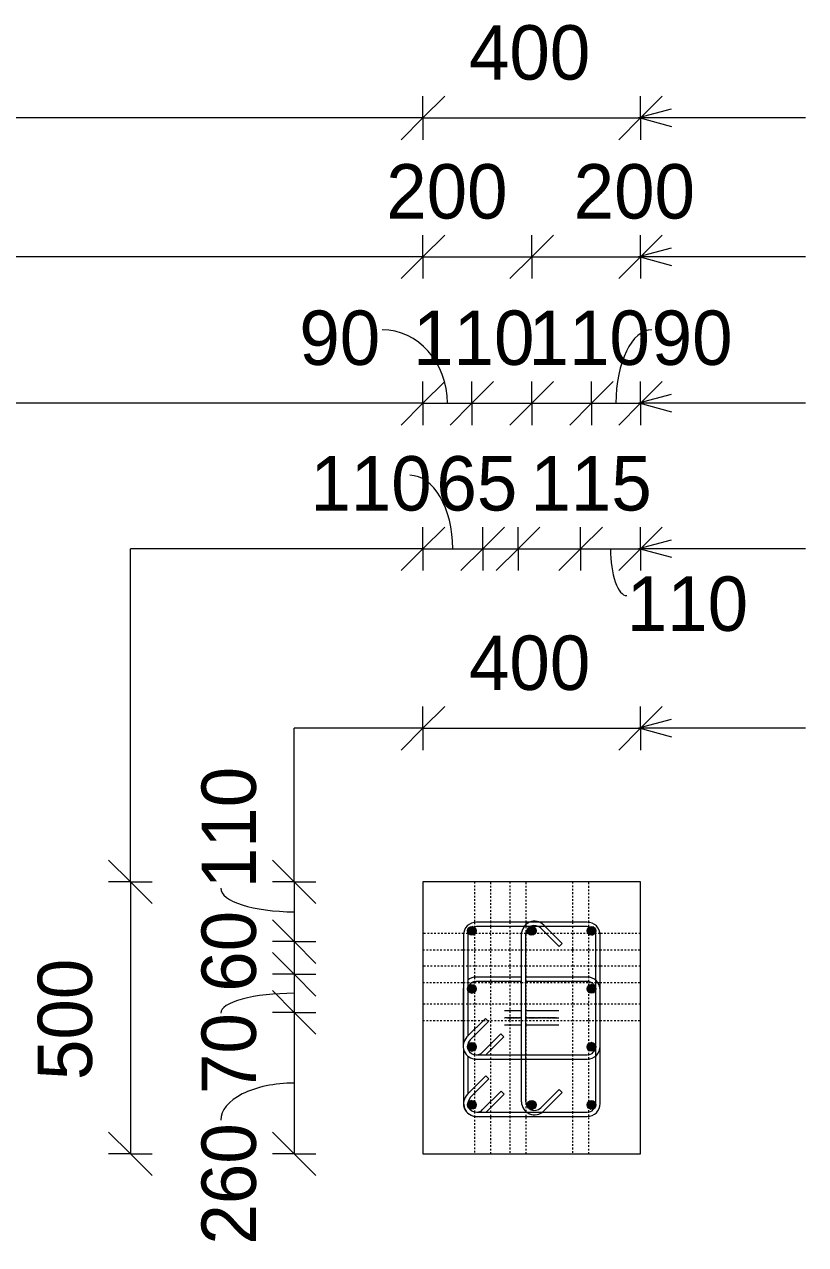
# Model space of a CAD drawing. Header units: millimetres. Extents: x -5792 to 12184, y -1888 to 8188.
# Drawn here: x 8596 to 10033, y 5944 to 8188 of the extents above; entities that cross this region are included whole.
import ezdxf

# ---------------------------------------------------------------- set-up
doc = ezdxf.new("R2010")
doc.units = ezdxf.units.MM
doc.linetypes.add('Dash', pattern=[6.36, 3.18, -3.18])
for name, color, linetype, lineweight in [('A-ANNO-DIMS', 211, 'Continuous', 9), ('A-ANNO-DIMS-40', 211, 'Continuous', 9), ('A-DETL-THIN', 151, 'Continuous', 18), ('A-GENM', 13, 'Continuous', 18), ('G-ANNO-TEXT', 231, 'Continuous', 9), ('S-COLS', 52, 'Continuous', 18), ('S-COLS-HDLN', 52, 'Dash', 18), ('S-RBAR', 171, 'Continuous', 18)]:
    doc.layers.add(name, color=color, linetype=linetype, lineweight=lineweight)
doc.styles.add('Nirmala UI Semilight', font='NirmalaS.ttf', dxfattribs={"height": 100})
doc.dimstyles.new('Arrow_Filled_-_2_5_NI_UI', dxfattribs={"dimscale": 304.8, "dimtxt": 104.736395, "dimasz": 0.262467, "dimexe": 0.131234, "dimexo": 0.0625, "dimgap": 0.131234, "dimtad": 1, "dimdec": 0, "dimzin": 0, "dimdsep": 46, "dimtxsty": 'Nirmala UI Semilight', "dimblk1": 'OBLIQUE', "dimblk2": 'OBLIQUE', "dimsah": 1, "dimcen": 0.09, "dimazin": 0, "dimtfac": 1, "dimtdec": 4, "dimtix": 1, "dimtmove": 0, "dimatfit": 3, "dimfxl": 0.131234, "dimfxlon": 1, "dimtvp": 1, "dimtolj": 1, "dimtzin": 0, "dimarcsym": 2})
doc.dimstyles.new('Arrow_Filled_-_2_5_NI_UI_1', dxfattribs={"dimscale": 304.8, "dimtxt": 104.736395, "dimasz": 0.262467, "dimexe": 0.131234, "dimexo": 0.0625, "dimgap": 0.131234, "dimtad": 1, "dimdec": 0, "dimzin": 0, "dimdsep": 46, "dimtxsty": 'Nirmala UI Semilight', "dimblk1": 'OBLIQUE', "dimblk2": 'OBLIQUE', "dimsah": 1, "dimcen": 0.09, "dimazin": 0, "dimtfac": 1, "dimtdec": 4, "dimtix": 1, "dimtmove": 2, "dimatfit": 3, "dimfxl": 0.131234, "dimfxlon": 1, "dimtvp": 1, "dimtolj": 1, "dimtzin": 0, "dimarcsym": 2})
doc.dimstyles.new('Arrow_Filled_-_2_5_NI_UI_2', dxfattribs={"dimscale": 304.8, "dimtxt": 104.736395, "dimasz": 0.262467, "dimexe": 0.131234, "dimexo": 0.0625, "dimgap": 0.131234, "dimtad": 1, "dimdec": 0, "dimzin": 0, "dimdsep": 46, "dimtxsty": 'Nirmala UI Semilight', "dimblk1": 'OBLIQUE', "dimblk2": 'OBLIQUE', "dimsah": 1, "dimcen": 0.09, "dimazin": 0, "dimtfac": 1, "dimtdec": 4, "dimtix": 1, "dimtmove": 1, "dimatfit": 3, "dimfxl": 0.131234, "dimfxlon": 1, "dimtvp": 1, "dimtolj": 1, "dimtzin": 0, "dimarcsym": 2})

# ---------------------------------------------------------------- blocks, each defined once
blk = doc.blocks.new('12_7Ø_ Lifting Insert_COLUMN - 12_9Ø Lifting insert-1653057-Elevation Top1')
at = {"layer": 'A-GENM'}
for p, q in [((-3164.4, 6361.3), (-3164.5, 6361.3)), ((-3164.2, 6361.3), (-3164.3, 6361.3)), ((-3163.9, 6361.3), (-3164.1, 6361.3)), ((-3162.3, 6361.3), (-3162.6, 6361.3)), ((-3161.7, 6361.3), (-3162, 6361.3)), ((-3161, 6361.3), (-3161.4, 6361.3)), ((-3160.2, 6361.3), (-3160.6, 6361.3)), ((-3159.3, 6361.3), (-3159.8, 6361.3)), ((-3158.4, 6361.3), (-3158.9, 6361.3)), ((-3155.9, 6361.3), (-3156.3, 6361.3)), ((-3154.7, 6361.3), (-3155.2, 6361.3)), ((-3153.5, 6361.3), (-3154, 6361.3)), ((-3152.2, 6361.3), (-3152.8, 6361.3)), ((-3150.9, 6361.3), (-3151.4, 6361.3)), ((-3149.4, 6361.3), (-3150.1, 6361.3)), ((-3148, 6361.3), (-3148.6, 6361.3)), ((-3146.5, 6361.3), (-3147.1, 6361.3)), ((-3144.9, 6361.3), (-3145.6, 6361.3)), ((-3143.3, 6361.3), (-3144, 6361.3)), ((-3141.6, 6361.3), (-3142.4, 6361.3)), ((-3139.9, 6361.3), (-3140.7, 6361.3)), ((-3138.2, 6361.3), (-3138.9, 6361.3)), ((-3136.4, 6361.3), (-3137.2, 6361.3)), ((-3134.6, 6361.3), (-3135.4, 6361.3)), ((-3125.1, 6361.3), (-3125.3, 6361.3)), ((-3123.1, 6361.3), (-3124, 6361.3)), ((-3121.1, 6361.3), (-3122, 6361.3)), ((-3108, 6361.3), (-3109.1, 6361.3)), ((-3106.1, 6361.3), (-3107.1, 6361.3)), ((-3104.1, 6361.3), (-3105.1, 6361.3)), ((-3102.2, 6361.3), (-3103.2, 6361.3)), ((-3100.2, 6361.3), (-3101.2, 6361.3)), ((-3098.3, 6361.3), (-3099.3, 6361.3)), ((-3096.5, 6361.3), (-3097.4, 6361.3)), ((-3094.6, 6361.3), (-3095.5, 6361.3)), ((-3092.8, 6361.3), (-3093.7, 6361.3)), ((-3091, 6361.3), (-3091.9, 6361.3)), ((-3089.3, 6361.3), (-3090.1, 6361.3)), ((-3087.6, 6361.3), (-3088.4, 6361.3)), ((-3085.9, 6361.3), (-3086.7, 6361.3)), ((-3084.3, 6361.3), (-3085.1, 6361.3)), ((-3082.7, 6361.3), (-3083.5, 6361.3)), ((-3081.2, 6361.3), (-3082, 6361.3)), ((-3079.7, 6361.3), (-3080.5, 6361.3)), ((-3078.3, 6361.3), (-3079, 6361.3)), ((-3077, 6361.3), (-3077.7, 6361.3)), ((-3075.7, 6361.3), (-3076.3, 6361.3)), ((-3074.5, 6361.3), (-3075.1, 6361.3)), ((-3073.3, 6361.3), (-3073.9, 6361.3)), ((-3072.2, 6361.3), (-3072.7, 6361.3)), ((-3069.8, 6361.3), (-3070.2, 6361.3)), ((-3069, 6361.3), (-3069.3, 6361.3)), ((-3068.2, 6361.3), (-3068.5, 6361.3)), ((-3067.5, 6361.3), (-3067.8, 6361.3)), ((-3066.8, 6361.3), (-3067.1, 6361.3)), ((-3066.3, 6361.3), (-3066.5, 6361.3)), ((-3065.2, 6361.3), (-3065.4, 6361.3)), ((-3064.9, 6361.3), (-3065.1, 6361.3)), ((-3064.7, 6361.3), (-3064.8, 6361.3))]:
    blk.add_line(p, q, dxfattribs=at)
at = {"layer": 'A-GENM', "flags": 128}
for points in [[(-3164.6, 6348.6), (-3164.5, 6348.6), (-3164.4, 6348.6), (-3164.2, 6348.6), (-3163.9, 6348.6), (-3163.6, 6348.6), (-3163.1, 6348.6), (-3162.6, 6348.6), (-3162, 6348.6), (-3161.4, 6348.6), (-3160.6, 6348.6), (-3159.8, 6348.6), (-3158.9, 6348.6), (-3158, 6348.6), (-3156.9, 6348.6), (-3155.8, 6348.6), (-3154.7, 6348.6), (-3153.4, 6348.6), (-3152.2, 6348.6), (-3150.8, 6348.6), (-3149.4, 6348.6), (-3147.9, 6348.6), (-3146.4, 6348.6), (-3144.9, 6348.6), (-3143.2, 6348.6), (-3141.6, 6348.6), (-3139.9, 6348.6), (-3138.1, 6348.6), (-3136.4, 6348.6), (-3134.5, 6348.6), (-3133.3, 6348.6)], [(-3162.9, 6361.3), (-3163.3, 6361.3), (-3163.7, 6361.3)], [(-3157, 6361.3), (-3157.4, 6361.3), (-3157.9, 6361.3)], [(-3125, 6348.6), (-3123.1, 6348.6), (-3121.1, 6348.6), (-3119.1, 6348.6), (-3117.1, 6348.6), (-3115.1, 6348.6), (-3113.1, 6348.6), (-3111.1, 6348.6), (-3109.1, 6348.6), (-3107.1, 6348.6), (-3105.2, 6348.6), (-3103.2, 6348.6), (-3101.3, 6348.6), (-3099.4, 6348.6), (-3097.5, 6348.6), (-3095.6, 6348.6), (-3093.8, 6348.6), (-3092, 6348.6), (-3090.2, 6348.6), (-3088.5, 6348.6), (-3086.8, 6348.6), (-3085.1, 6348.6), (-3083.6, 6348.6), (-3082, 6348.6), (-3080.5, 6348.6), (-3079.1, 6348.6), (-3077.7, 6348.6), (-3076.4, 6348.6), (-3075.1, 6348.6), (-3073.9, 6348.6), (-3072.8, 6348.6), (-3071.7, 6348.6), (-3070.7, 6348.6), (-3069.8, 6348.6), (-3068.9, 6348.6), (-3068.2, 6348.6), (-3067.5, 6348.6), (-3066.8, 6348.6), (-3066.3, 6348.6), (-3065.8, 6348.6), (-3065.4, 6348.6), (-3065.1, 6348.6), (-3064.8, 6348.6), (-3064.7, 6348.6), (-3064.6, 6348.6), (-3064.6, 6348.6)], [(-3110, 6361.3), (-3112, 6361.3), (-3114, 6361.3), (-3116, 6361.3), (-3118, 6361.3), (-3120, 6361.3)], [(-3070.8, 6361.3), (-3071.2, 6361.3), (-3071.7, 6361.3)], [(-3064.6, 6361.3), (-3064.6, 6361.3), (-3064.7, 6361.3)]]:
    blk.add_lwpolyline(points, dxfattribs=at)
blk = doc.blocks.new('12_7Ø_ Lifting Insert_COLUMN - 12_9Ø Lifting insert-1653171-Elevation Top1')
at = {"layer": 'A-GENM'}
for p, q in [((-3164.4, 6361.3), (-3164.3, 6361.3)), ((-3164.2, 6361.3), (-3164.1, 6361.3)), ((-3163.9, 6361.3), (-3163.8, 6361.3)), ((-3162.9, 6361.3), (-3162.6, 6361.3)), ((-3162.3, 6361.3), (-3162, 6361.3)), ((-3161.7, 6361.3), (-3161.4, 6361.3)), ((-3161, 6361.3), (-3160.6, 6361.3)), ((-3160.2, 6361.3), (-3159.8, 6361.3)), ((-3159.3, 6361.3), (-3158.9, 6361.3)), ((-3156.9, 6361.3), (-3156.4, 6361.3)), ((-3155.8, 6361.3), (-3155.3, 6361.3)), ((-3154.7, 6361.3), (-3154.1, 6361.3)), ((-3153.4, 6361.3), (-3152.8, 6361.3)), ((-3152.2, 6361.3), (-3151.5, 6361.3)), ((-3150.8, 6361.3), (-3150.1, 6361.3)), ((-3149.4, 6361.3), (-3148.7, 6361.3)), ((-3147.9, 6361.3), (-3147.2, 6361.3)), ((-3146.4, 6361.3), (-3145.6, 6361.3)), ((-3144.9, 6361.3), (-3144, 6361.3)), ((-3143.2, 6361.3), (-3142.4, 6361.3)), ((-3141.6, 6361.3), (-3140.7, 6361.3)), ((-3139.9, 6361.3), (-3139, 6361.3)), ((-3138.1, 6361.3), (-3137.2, 6361.3)), ((-3136.4, 6361.3), (-3135.4, 6361.3)), ((-3134.5, 6361.3), (-3133.3, 6361.3)), ((-3125, 6361.3), (-3124, 6361.3)), ((-3123.1, 6361.3), (-3122.1, 6361.3)), ((-3121.1, 6361.3), (-3120.1, 6361.3)), ((-3108, 6361.3), (-3107.1, 6361.3)), ((-3106, 6361.3), (-3105.2, 6361.3)), ((-3104.1, 6361.3), (-3103.2, 6361.3)), ((-3102.1, 6361.3), (-3101.3, 6361.3)), ((-3100.2, 6361.3), (-3099.4, 6361.3)), ((-3098.3, 6361.3), (-3097.5, 6361.3)), ((-3096.4, 6361.3), (-3095.6, 6361.3)), ((-3094.6, 6361.3), (-3093.8, 6361.3)), ((-3092.7, 6361.3), (-3092, 6361.3)), ((-3091, 6361.3), (-3090.2, 6361.3)), ((-3089.2, 6361.3), (-3088.5, 6361.3)), ((-3087.5, 6361.3), (-3086.8, 6361.3)), ((-3085.8, 6361.3), (-3085.1, 6361.3)), ((-3084.2, 6361.3), (-3083.6, 6361.3)), ((-3082.7, 6361.3), (-3082, 6361.3)), ((-3081.2, 6361.3), (-3080.5, 6361.3)), ((-3079.7, 6361.3), (-3079.1, 6361.3)), ((-3078.3, 6361.3), (-3077.7, 6361.3)), ((-3076.9, 6361.3), (-3076.4, 6361.3)), ((-3075.6, 6361.3), (-3075.1, 6361.3)), ((-3074.4, 6361.3), (-3073.9, 6361.3)), ((-3073.3, 6361.3), (-3072.8, 6361.3)), ((-3070.7, 6361.3), (-3070.3, 6361.3)), ((-3069.8, 6361.3), (-3069.4, 6361.3)), ((-3068.9, 6361.3), (-3068.5, 6361.3)), ((-3068.2, 6361.3), (-3067.8, 6361.3)), ((-3067.5, 6361.3), (-3067.1, 6361.3)), ((-3066.8, 6361.3), (-3066.5, 6361.3)), ((-3065.2, 6361.3), (-3065.1, 6361.3)), ((-3064.9, 6361.3), (-3064.8, 6361.3)), ((-3064.7, 6361.3), (-3064.7, 6361.3))]:
    blk.add_line(p, q, dxfattribs=at)
at = {"layer": 'A-GENM', "flags": 128}
for points in [[(-3133.5, 6374), (-3135.4, 6374), (-3137.2, 6374), (-3138.9, 6374), (-3140.7, 6374), (-3142.4, 6374), (-3144, 6374), (-3145.6, 6374), (-3147.1, 6374), (-3148.6, 6374), (-3150.1, 6374), (-3151.4, 6374), (-3152.8, 6374), (-3154, 6374), (-3155.2, 6374), (-3156.3, 6374), (-3157.4, 6374), (-3158.4, 6374), (-3159.3, 6374), (-3160.2, 6374), (-3161, 6374), (-3161.7, 6374), (-3162.3, 6374), (-3162.9, 6374), (-3163.3, 6374), (-3163.7, 6374), (-3164.1, 6374), (-3164.3, 6374), (-3164.5, 6374), (-3164.6, 6374), (-3164.6, 6374)], [(-3064.6, 6374), (-3064.6, 6374), (-3064.7, 6374), (-3064.9, 6374), (-3065.2, 6374), (-3065.6, 6374), (-3066, 6374), (-3066.5, 6374), (-3067.1, 6374), (-3067.8, 6374), (-3068.5, 6374), (-3069.3, 6374), (-3070.2, 6374), (-3071.2, 6374), (-3072.2, 6374), (-3073.3, 6374), (-3074.5, 6374), (-3075.7, 6374), (-3077, 6374), (-3078.3, 6374), (-3079.7, 6374), (-3081.2, 6374), (-3082.7, 6374), (-3084.3, 6374), (-3085.9, 6374), (-3087.6, 6374), (-3089.3, 6374), (-3091, 6374), (-3092.8, 6374), (-3094.6, 6374), (-3096.5, 6374), (-3098.3, 6374), (-3100.2, 6374), (-3102.2, 6374), (-3104.1, 6374), (-3106.1, 6374), (-3108, 6374), (-3110, 6374), (-3112, 6374), (-3114, 6374), (-3116, 6374), (-3118, 6374), (-3120, 6374), (-3122, 6374), (-3124, 6374), (-3125.3, 6374)], [(-3164.6, 6361.3), (-3164.5, 6361.3), (-3164.5, 6361.3)], [(-3158.4, 6361.3), (-3158, 6361.3), (-3157.5, 6361.3)], [(-3119.1, 6361.3), (-3117.1, 6361.3), (-3115.1, 6361.3), (-3113.1, 6361.3), (-3111.1, 6361.3), (-3109.1, 6361.3)], [(-3072.2, 6361.3), (-3071.7, 6361.3), (-3071.2, 6361.3)], [(-3066.3, 6361.3), (-3065.8, 6361.3), (-3065.4, 6361.3)]]:
    blk.add_lwpolyline(points, dxfattribs=at)
blk = doc.blocks.new('DIMBLOCK96-Elevation Top1')
at = {"layer": 'A-ANNO-DIMS-40'}
for p, q in [((9329, 8015.7), (9369, 8055.7)), ((9329, 8015.7), (9329, 8055.7)), ((9729, 8015.7), (9769, 8055.7)), ((9729, 8015.7), (9729, 8055.7)), ((9329, 8015.7), (9289, 7975.7)), ((9329, 8015.7), (9729, 8015.7)), ((9329, 8015.7), (9329, 7975.7)), ((9729, 8015.7), (9689, 7975.7)), ((9729, 8015.7), (9729, 7975.7))]:
    blk.add_line(p, q, dxfattribs=at)
at = {"layer": 'A-ANNO-DIMS-40', "color": 0, "insert": (9413.7, 8186.1), "char_height": 100, "width": 276.504, "attachment_point": 1, "line_spacing_factor": 1.142579, "style": 'Nirmala UI Semilight'}
blk.add_mtext('400', dxfattribs=at)
blk = doc.blocks.new('_Oblique')
at = {"color": 0, "linetype": 'ByBlock', "lineweight": -2}
blk.add_line((-0.5, -0.5), (0.5, 0.5), dxfattribs=at)
blk = doc.blocks.new('DIMBLOCK97-Elevation Top1')
at = {"layer": 'A-ANNO-DIMS-40'}
for p, q in [((9329, 7760.2), (9369, 7800.2)), ((9329, 7760.2), (9329, 7800.2)), ((9529, 7760.2), (9569, 7800.2)), ((9529, 7760.2), (9529, 7800.2)), ((9329, 7760.2), (9289, 7720.2)), ((9329, 7760.2), (9529, 7760.2)), ((9329, 7760.2), (9329, 7720.2)), ((9529, 7760.2), (9489, 7720.2)), ((9529, 7760.2), (9529, 7720.2))]:
    blk.add_line(p, q, dxfattribs=at)
at = {"layer": 'A-ANNO-DIMS-40', "color": 0, "insert": (9261.5, 7930.7), "char_height": 100, "width": 274.219, "attachment_point": 1, "line_spacing_factor": 1.142579, "style": 'Nirmala UI Semilight'}
blk.add_mtext('200', dxfattribs=at)
blk = doc.blocks.new('DIMBLOCK98-Elevation Top1')
at = {"layer": 'A-ANNO-DIMS-40'}
for p, q in [((9529, 7760.2), (9569, 7800.2)), ((9529, 7760.2), (9529, 7800.2)), ((9729, 7760.2), (9769, 7800.2)), ((9729, 7760.2), (9729, 7800.2)), ((9529, 7760.2), (9489, 7720.2)), ((9529, 7760.2), (9729, 7760.2)), ((9529, 7760.2), (9529, 7720.2)), ((9729, 7760.2), (9689, 7720.2)), ((9729, 7760.2), (9729, 7720.2))]:
    blk.add_line(p, q, dxfattribs=at)
at = {"layer": 'A-ANNO-DIMS-40', "color": 0, "insert": (9606.2, 7930.7), "char_height": 100, "width": 274.219, "attachment_point": 1, "line_spacing_factor": 1.142579, "style": 'Nirmala UI Semilight'}
blk.add_mtext('200', dxfattribs=at)
blk = doc.blocks.new('DIMBLOCK99-Elevation Top1')
at = {"layer": 'A-ANNO-DIMS-40'}
for p, q in [((9329, 7491.1), (9369, 7531.1)), ((9329, 7491.1), (9329, 7531.1)), ((9419, 7491.1), (9459, 7531.1)), ((9419, 7491.1), (9419, 7531.1)), ((9329, 7491.1), (9289, 7451.1)), ((9329, 7491.1), (9419, 7491.1)), ((9329, 7491.1), (9329, 7451.1)), ((9419, 7491.1), (9379, 7451.1)), ((9419, 7491.1), (9419, 7451.1))]:
    blk.add_line(p, q, dxfattribs=at)
blk.add_ellipse((9254.1, 7491.1), major_axis=(0, 135.2), ratio=0.886722, start_param=4.712389, end_param=6.283185, dxfattribs=at)
at = {"layer": 'A-ANNO-DIMS-40', "color": 0, "insert": (9101.7, 7661.6), "char_height": 100, "width": 182.813, "attachment_point": 1, "line_spacing_factor": 1.142579, "style": 'Nirmala UI Semilight'}
blk.add_mtext('90', dxfattribs=at)
blk = doc.blocks.new('DIMBLOCK100-Elevation Top1')
at = {"layer": 'A-ANNO-DIMS-40'}
for p, q in [((9419, 7491.1), (9459, 7531.1)), ((9419, 7491.1), (9419, 7531.1)), ((9529, 7491.1), (9569, 7531.1)), ((9529, 7491.1), (9529, 7531.1)), ((9419, 7491.1), (9379, 7451.1)), ((9419, 7491.1), (9529, 7491.1)), ((9419, 7491.1), (9419, 7451.1)), ((9529, 7491.1), (9489, 7451.1)), ((9529, 7491.1), (9529, 7451.1))]:
    blk.add_line(p, q, dxfattribs=at)
at = {"layer": 'A-ANNO-DIMS-40', "color": 0, "insert": (9311, 7661.6), "char_height": 100, "width": 219.375, "attachment_point": 1, "line_spacing_factor": 1.142579, "style": 'Nirmala UI Semilight'}
blk.add_mtext('110', dxfattribs=at)
blk = doc.blocks.new('DIMBLOCK101-Elevation Top1')
at = {"layer": 'A-ANNO-DIMS-40'}
for p, q in [((9529, 7491.1), (9569, 7531.1)), ((9529, 7491.1), (9529, 7531.1)), ((9639, 7491.1), (9679, 7531.1)), ((9639, 7491.1), (9639, 7531.1)), ((9529, 7491.1), (9489, 7451.1)), ((9529, 7491.1), (9639, 7491.1)), ((9529, 7491.1), (9529, 7451.1)), ((9639, 7491.1), (9599, 7451.1)), ((9639, 7491.1), (9639, 7451.1))]:
    blk.add_line(p, q, dxfattribs=at)
at = {"layer": 'A-ANNO-DIMS-40', "color": 0, "insert": (9523.2, 7661.6), "char_height": 100, "width": 219.375, "attachment_point": 1, "line_spacing_factor": 1.142579, "style": 'Nirmala UI Semilight'}
blk.add_mtext('110', dxfattribs=at)
blk = doc.blocks.new('DIMBLOCK102-Elevation Top1')
at = {"layer": 'A-ANNO-DIMS-40'}
for p, q in [((9639, 7491.1), (9679, 7531.1)), ((9639, 7491.1), (9639, 7531.1)), ((9729, 7491.1), (9769, 7531.1)), ((9729, 7491.1), (9729, 7531.1)), ((9639, 7491.1), (9599, 7451.1)), ((9639, 7491.1), (9729, 7491.1)), ((9639, 7491.1), (9639, 7451.1)), ((9729, 7491.1), (9689, 7451.1)), ((9729, 7491.1), (9729, 7451.1))]:
    blk.add_line(p, q, dxfattribs=at)
blk.add_ellipse((9749.7, 7491.1), major_axis=(0, 135.2), ratio=0.486328, start_param=0, end_param=1.570796, dxfattribs=at)
at = {"layer": 'A-ANNO-DIMS-40', "color": 0, "insert": (9749.7, 7661.6), "char_height": 100, "width": 182.813, "attachment_point": 1, "line_spacing_factor": 1.142579, "style": 'Nirmala UI Semilight'}
blk.add_mtext('90', dxfattribs=at)
blk = doc.blocks.new('DIMBLOCK108-Elevation Top1')
at = {"layer": 'A-ANNO-DIMS-40'}
for p, q in [((9329, 7223.5), (9369, 7263.5)), ((9329, 7223.5), (9329, 7263.5)), ((9439, 7223.5), (9479, 7263.5)), ((9439, 7223.5), (9439, 7263.5)), ((9329, 7223.5), (9289, 7183.5)), ((9329, 7223.5), (9439, 7223.5)), ((9329, 7223.5), (9329, 7183.5)), ((9439, 7223.5), (9399, 7183.5)), ((9439, 7223.5), (9439, 7183.5))]:
    blk.add_line(p, q, dxfattribs=at)
blk.add_ellipse((9304.8, 7223.5), major_axis=(0, 135.2), ratio=0.585777, start_param=4.712389, end_param=6.283185, dxfattribs=at)
at = {"layer": 'A-ANNO-DIMS-40', "color": 0, "insert": (9122, 7393.9), "char_height": 100, "width": 219.375, "attachment_point": 1, "line_spacing_factor": 1.142579, "style": 'Nirmala UI Semilight'}
blk.add_mtext('110', dxfattribs=at)
blk = doc.blocks.new('DIMBLOCK109-Elevation Top1')
at = {"layer": 'A-ANNO-DIMS-40'}
for p, q in [((9439, 7223.5), (9479, 7263.5)), ((9439, 7223.5), (9439, 7263.5)), ((9504, 7223.5), (9544, 7263.5)), ((9504, 7223.5), (9504, 7263.5)), ((9439, 7223.5), (9399, 7183.5)), ((9439, 7223.5), (9504, 7223.5)), ((9439, 7223.5), (9439, 7183.5)), ((9504, 7223.5), (9464, 7183.5)), ((9504, 7223.5), (9504, 7183.5))]:
    blk.add_line(p, q, dxfattribs=at)
at = {"layer": 'A-ANNO-DIMS-40', "color": 0, "insert": (9353.8, 7393.9), "char_height": 100, "width": 182.813, "attachment_point": 1, "line_spacing_factor": 1.142579, "style": 'Nirmala UI Semilight'}
blk.add_mtext('65', dxfattribs=at)
blk = doc.blocks.new('DIMBLOCK110-Elevation Top1')
at = {"layer": 'A-ANNO-DIMS-40'}
for p, q in [((9504, 7223.5), (9544, 7263.5)), ((9504, 7223.5), (9504, 7263.5)), ((9619, 7223.5), (9659, 7263.5)), ((9619, 7223.5), (9619, 7263.5)), ((9504, 7223.5), (9464, 7183.5)), ((9504, 7223.5), (9619, 7223.5)), ((9504, 7223.5), (9504, 7183.5)), ((9619, 7223.5), (9579, 7183.5)), ((9619, 7223.5), (9619, 7183.5))]:
    blk.add_line(p, q, dxfattribs=at)
at = {"layer": 'A-ANNO-DIMS-40', "color": 0, "insert": (9526.7, 7393.9), "char_height": 100, "width": 219.375, "attachment_point": 1, "line_spacing_factor": 1.142579, "style": 'Nirmala UI Semilight'}
blk.add_mtext('115', dxfattribs=at)
blk = doc.blocks.new('DIMBLOCK111-Elevation Top1')
at = {"layer": 'A-ANNO-DIMS-40'}
for p, q in [((9619, 7223.5), (9659, 7263.5)), ((9619, 7223.5), (9619, 7263.5)), ((9729, 7223.5), (9769, 7263.5)), ((9729, 7223.5), (9729, 7263.5)), ((9619, 7223.5), (9579, 7183.5)), ((9619, 7223.5), (9729, 7223.5)), ((9619, 7223.5), (9619, 7183.5)), ((9729, 7223.5), (9689, 7183.5)), ((9729, 7223.5), (9729, 7183.5))]:
    blk.add_line(p, q, dxfattribs=at)
blk.add_ellipse((9703.9, 7223.5), major_axis=(0, 86), ratio=0.347996, start_param=1.570796, end_param=3.141593, dxfattribs=at)
at = {"layer": 'A-ANNO-DIMS-40', "color": 0, "insert": (9703.9, 7172.7), "char_height": 100, "width": 219.375, "attachment_point": 1, "line_spacing_factor": 1.142579, "style": 'Nirmala UI Semilight'}
blk.add_mtext('110', dxfattribs=at)
blk = doc.blocks.new('DIMBLOCK112-Elevation Top1')
at = {"layer": 'A-ANNO-DIMS-40'}
for p, q in [((8791, 6611.2), (8751, 6651.2)), ((8791, 6611.2), (8751, 6611.2)), ((8791, 6611.2), (8791, 6111.2)), ((8791, 6611.2), (8831, 6571.2)), ((8791, 6611.2), (8831, 6611.2)), ((8791, 6111.2), (8751, 6151.2)), ((8791, 6111.2), (8751, 6111.2)), ((8791, 6111.2), (8831, 6071.2)), ((8791, 6111.2), (8831, 6111.2))]:
    blk.add_line(p, q, dxfattribs=at)
at = {"layer": 'A-ANNO-DIMS-40', "color": 0, "insert": (8620.5, 6246.9), "char_height": 100, "width": 274.219, "attachment_point": 1, "rotation": 90, "line_spacing_factor": 1.142579, "style": 'Nirmala UI Semilight'}
blk.add_mtext('500', dxfattribs=at)
blk = doc.blocks.new('DIMBLOCK113-Elevation Top1')
at = {"layer": 'A-ANNO-DIMS-40'}
for p, q in [((9329, 6893.6), (9369, 6933.6)), ((9329, 6893.6), (9329, 6933.6)), ((9729, 6893.6), (9769, 6933.6)), ((9729, 6893.6), (9729, 6933.6)), ((9329, 6893.6), (9289, 6853.6)), ((9329, 6893.6), (9729, 6893.6)), ((9329, 6893.6), (9329, 6853.6)), ((9729, 6893.6), (9689, 6853.6)), ((9729, 6893.6), (9729, 6853.6))]:
    blk.add_line(p, q, dxfattribs=at)
at = {"layer": 'A-ANNO-DIMS-40', "color": 0, "insert": (9413.7, 7064.1), "char_height": 100, "width": 276.504, "attachment_point": 1, "line_spacing_factor": 1.142579, "style": 'Nirmala UI Semilight'}
blk.add_mtext('400', dxfattribs=at)
blk = doc.blocks.new('DIMBLOCK114-Elevation Top1')
at = {"layer": 'A-ANNO-DIMS-40'}
for p, q in [((9092.3, 6611.2), (9052.3, 6651.2)), ((9092.3, 6611.2), (9052.3, 6611.2)), ((9092.3, 6611.2), (9092.3, 6501.4)), ((9092.3, 6611.2), (9132.3, 6571.2)), ((9092.3, 6611.2), (9132.3, 6611.2)), ((9092.3, 6501.4), (9052.3, 6541.4)), ((9092.3, 6501.4), (9052.3, 6501.4)), ((9092.3, 6501.4), (9132.3, 6461.4)), ((9092.3, 6501.4), (9132.3, 6501.4))]:
    blk.add_line(p, q, dxfattribs=at)
blk.add_ellipse((9092.3, 6599.6), major_axis=(135.2, 0), ratio=0.320559, start_param=3.141593, end_param=4.712389, dxfattribs=at)
at = {"layer": 'A-ANNO-DIMS-40', "color": 0, "insert": (8921.9, 6599.6), "char_height": 100, "width": 219.375, "attachment_point": 1, "rotation": 90, "line_spacing_factor": 1.142579, "style": 'Nirmala UI Semilight'}
blk.add_mtext('110', dxfattribs=at)
blk = doc.blocks.new('DIMBLOCK115-Elevation Top1')
at = {"layer": 'A-ANNO-DIMS-40'}
for p, q in [((9092.3, 6501.4), (9052.3, 6541.4)), ((9092.3, 6501.4), (9052.3, 6501.4)), ((9092.3, 6501.4), (9092.3, 6441.4)), ((9092.3, 6501.4), (9132.3, 6461.4)), ((9092.3, 6501.4), (9132.3, 6501.4)), ((9092.3, 6441.4), (9052.3, 6481.4)), ((9092.3, 6441.4), (9052.3, 6441.4)), ((9092.3, 6441.4), (9132.3, 6401.4)), ((9092.3, 6441.4), (9132.3, 6441.4))]:
    blk.add_line(p, q, dxfattribs=at)
at = {"layer": 'A-ANNO-DIMS-40', "color": 0, "insert": (8921.9, 6409.2), "char_height": 100, "width": 182.813, "attachment_point": 1, "rotation": 90, "line_spacing_factor": 1.142579, "style": 'Nirmala UI Semilight'}
blk.add_mtext('60', dxfattribs=at)
blk = doc.blocks.new('DIMBLOCK116-Elevation Top1')
at = {"layer": 'A-ANNO-DIMS-40'}
for p, q in [((9092.3, 6441.4), (9052.3, 6481.4)), ((9092.3, 6441.4), (9052.3, 6441.4)), ((9092.3, 6441.4), (9092.3, 6371.4)), ((9092.3, 6441.4), (9132.3, 6401.4)), ((9092.3, 6441.4), (9132.3, 6441.4)), ((9092.3, 6371.4), (9052.3, 6411.4)), ((9092.3, 6371.4), (9052.3, 6371.4)), ((9092.3, 6371.4), (9132.3, 6331.4)), ((9092.3, 6371.4), (9132.3, 6371.4))]:
    blk.add_line(p, q, dxfattribs=at)
blk.add_ellipse((9092.3, 6369.8), major_axis=(135.2, 0), ratio=0.270839, start_param=1.570796, end_param=3.141593, dxfattribs=at)
at = {"layer": 'A-ANNO-DIMS-40', "color": 0, "insert": (8921.9, 6221.2), "char_height": 100, "width": 178.242, "attachment_point": 1, "rotation": 90, "line_spacing_factor": 1.142579, "style": 'Nirmala UI Semilight'}
blk.add_mtext('70', dxfattribs=at)
blk = doc.blocks.new('DIMBLOCK117-Elevation Top1')
at = {"layer": 'A-ANNO-DIMS-40'}
for p, q in [((9092.3, 6371.4), (9052.3, 6411.4)), ((9092.3, 6371.4), (9052.3, 6371.4)), ((9092.3, 6371.4), (9092.3, 6111.2)), ((9092.3, 6371.4), (9132.3, 6331.4)), ((9092.3, 6371.4), (9132.3, 6371.4)), ((9092.3, 6111.2), (9052.3, 6151.2)), ((9092.3, 6111.2), (9052.3, 6111.2)), ((9092.3, 6111.2), (9132.3, 6071.2)), ((9092.3, 6111.2), (9132.3, 6111.2))]:
    blk.add_line(p, q, dxfattribs=at)
blk.add_ellipse((9092.3, 6173), major_axis=(135.2, 0), ratio=0.50546, start_param=1.570796, end_param=3.141593, dxfattribs=at)
at = {"layer": 'A-ANNO-DIMS-40', "color": 0, "insert": (8921.9, 5944.4), "char_height": 100, "width": 274.219, "attachment_point": 1, "rotation": 90, "line_spacing_factor": 1.142579, "style": 'Nirmala UI Semilight'}
blk.add_mtext('260', dxfattribs=at)

msp = doc.modelspace()

# ---------------------------------------------------------------- hatches: boundary and pattern name
at = {"layer": 'S-RBAR'}
h = msp.add_hatch(color=256, dxfattribs=at)
edge = h.paths.add_edge_path()
edge.add_arc((9419, 6521.2), 8, 0, 360)
for points in [[(9422.6, 6514.1), (9426.9, 6522.4), (9420.2, 6529.1), (9411.8, 6524.8), (9413.3, 6515.5)], [(9526.5, 6513.6), (9535.4, 6516.5), (9535.4, 6525.9), (9526.5, 6528.8), (9521, 6521.2), (9521.9, 6519.8)], [(9640.2, 6513.3), (9646.9, 6519.9), (9642.6, 6528.3), (9633.3, 6526.9), (9632, 6517.5)], [(9419, 6406.6), (9426.6, 6412.1), (9423.7, 6421.1), (9414.3, 6421.1), (9411.6, 6411.9)], [(9634.3, 6408.1), (9643.7, 6408.1), (9646.6, 6417.1), (9639, 6422.6), (9631.3, 6417.1), (9633, 6411.9)], [(9419, 6299.8), (9426.6, 6305.3), (9423.7, 6314.3), (9414.3, 6314.3), (9411.3, 6305.3), (9413.2, 6304)], [(9634.3, 6301.3), (9643.7, 6301.3), (9646.6, 6310.3), (9639, 6315.8), (9631.3, 6310.3), (9633.4, 6304)], [(9415.3, 6194.1), (9424.6, 6195.5), (9426.1, 6204.8), (9417.7, 6209.1), (9411.1, 6202.4), (9414.3, 6196.1)], [(9531.4, 6193.6), (9537, 6201.2), (9531.4, 6208.8), (9522.5, 6205.9), (9522.5, 6196.5), (9523.8, 6196.1)], [(9637.7, 6193.3), (9646.1, 6197.6), (9644.6, 6206.9), (9635.3, 6208.3), (9631.1, 6199.9), (9634.9, 6196.1)]]:
    msp.add_hatch(color=256, dxfattribs=at).paths.add_polyline_path(points)
h = msp.add_hatch(color=256, dxfattribs=at)
edge = h.paths.add_edge_path()
edge.add_arc((9529, 6521.2), 8, 0, 360)
h = msp.add_hatch(color=256, dxfattribs=at)
edge = h.paths.add_edge_path()
edge.add_arc((9639, 6521.2), 8, 0, 360)
h = msp.add_hatch(color=256, dxfattribs=at)
edge = h.paths.add_edge_path()
edge.add_arc((9419, 6414.6), 8, 0, 360)
h = msp.add_hatch(color=256, dxfattribs=at)
edge = h.paths.add_edge_path()
edge.add_arc((9639, 6414.6), 8, 0, 360)
h = msp.add_hatch(color=256, dxfattribs=at)
edge = h.paths.add_edge_path()
edge.add_arc((9419, 6307.8), 8, 0, 360)
h = msp.add_hatch(color=256, dxfattribs=at)
edge = h.paths.add_edge_path()
edge.add_arc((9639, 6307.8), 8, 0, 360)
h = msp.add_hatch(color=256, dxfattribs=at)
edge = h.paths.add_edge_path()
edge.add_arc((9419, 6201.2), 8, 0, 360)
h = msp.add_hatch(color=256, dxfattribs=at)
edge = h.paths.add_edge_path()
edge.add_arc((9529, 6201.2), 8, 0, 360)
h = msp.add_hatch(color=256, dxfattribs=at)
edge = h.paths.add_edge_path()
edge.add_arc((9639, 6201.2), 8, 0, 360)

# ---------------------------------------------------------------- linework, layer by layer
at = {"layer": 'A-DETL-THIN'}
for p, q in [((9329, 8015.7), (7778.3, 8015.7)), ((9329, 7760.2), (8098.3, 7760.2)), ((9329, 7491.1), (8375.4, 7491.1)), ((8791, 6611.2), (8791, 7223.5)), ((9329, 7223.5), (8791, 7223.5)), ((9092.3, 6611.2), (9092.3, 6893.6)), ((9329, 6893.6), (9092.3, 6893.6))]:
    msp.add_line(p, q, dxfattribs=at)
at = {"layer": 'G-ANNO-TEXT', "color": 7}
for p, q in [((9726.1, 8016.2), (9786.1, 8032.3)), ((9726.1, 8016.2), (9786.1, 8000.1)), ((9726.1, 8016.2), (10032.7, 8016.2)), ((9726.1, 7760.7), (9786.1, 7776.8)), ((9726.1, 7760.7), (9786.1, 7744.6)), ((9726.1, 7760.7), (10032.7, 7760.7)), ((9726.1, 7491.7), (9786.1, 7507.7)), ((9726.1, 7491.7), (9786.1, 7475.6)), ((9726.1, 7491.7), (10032.7, 7491.7)), ((9726.1, 7224), (9786.1, 7240.1)), ((9726.1, 7224), (9786.1, 7207.9)), ((9726.1, 7224), (10032.7, 7224)), ((9726.1, 6894.2), (9786.1, 6910.3)), ((9726.1, 6894.2), (9786.1, 6878.1)), ((9726.1, 6894.2), (10032.7, 6894.2))]:
    msp.add_line(p, q, dxfattribs=at)
at = {"layer": 'S-COLS'}
for p, q in [((9729, 6611.2), (9329, 6611.2)), ((9329, 6611.2), (9329, 6111.2)), ((9729, 6111.2), (9729, 6611.2)), ((9329, 6111.2), (9729, 6111.2))]:
    msp.add_line(p, q, dxfattribs=at)
at = {"layer": 'S-COLS-HDLN'}
for p, q in [((9424, 6611.2), (9424, 6536.8)), ((9454, 6537.2), (9454, 6611.2)), ((9489, 6611.2), (9489, 6537.2)), ((9519, 6537.2), (9519, 6611.2)), ((9604, 6611.2), (9604, 6537.2)), ((9634, 6536.9), (9634, 6611.2)), ((9424, 6536.7), (9424, 6528.8)), ((9424, 6528.7), (9424, 6435.9)), ((9454, 6529.2), (9454, 6537.1)), ((9454, 6436.3), (9454, 6529.1)), ((9489, 6537.1), (9489, 6529.2)), ((9489, 6529.1), (9489, 6516.4)), ((9519, 6533.2), (9519, 6537.1)), ((9519, 6529.2), (9519, 6533.1)), ((9519, 6519.5), (9519, 6529.1)), ((9604, 6537.1), (9604, 6529.2)), ((9604, 6529.1), (9604, 6436.3)), ((9634, 6528.9), (9634, 6536.8)), ((9634, 6435.9), (9634, 6528.8)), ((9403.9, 6516.4), (9329, 6516.4)), ((9411.9, 6516.4), (9404, 6516.4)), ((9423.9, 6516.4), (9412, 6516.4)), ((9453.9, 6516.4), (9424, 6516.4)), ((9510.4, 6516.4), (9454, 6516.4)), ((9489, 6516.3), (9489, 6486.4)), ((9518.4, 6516.4), (9510.5, 6516.4)), ((9555.3, 6516.4), (9518.5, 6516.4)), ((9519, 6516.4), (9519, 6519.3)), ((9519, 6486.4), (9519, 6516.3)), ((9566.6, 6516.4), (9555.4, 6516.4)), ((9603.9, 6516.4), (9566.7, 6516.4)), ((9633.9, 6516.4), (9604, 6516.4)), ((9646.5, 6516.4), (9634, 6516.4)), ((9654.5, 6516.4), (9646.6, 6516.4)), ((9729, 6516.4), (9654.6, 6516.4)), ((9329, 6486.4), (9403.5, 6486.4)), ((9403.6, 6486.4), (9411.5, 6486.4)), ((9411.6, 6486.4), (9423.9, 6486.4)), ((9424, 6486.4), (9453.9, 6486.4)), ((9454, 6486.4), (9510.2, 6486.4)), ((9489, 6486.3), (9489, 6436.3)), ((9510.3, 6486.4), (9518.2, 6486.4)), ((9518.3, 6486.4), (9603.9, 6486.4)), ((9519, 6436.3), (9519, 6486.3)), ((9604, 6486.4), (9633.9, 6486.4)), ((9634, 6486.4), (9646.9, 6486.4)), ((9647, 6486.4), (9654.9, 6486.4)), ((9655, 6486.4), (9729, 6486.4)), ((9403.5, 6456.4), (9329, 6456.4)), ((9411.5, 6456.4), (9403.6, 6456.4)), ((9423.9, 6456.4), (9411.6, 6456.4)), ((9453.9, 6456.4), (9424, 6456.4)), ((9488.9, 6456.4), (9454, 6456.4)), ((9510.2, 6456.4), (9489, 6456.4)), ((9518.2, 6456.4), (9510.3, 6456.4)), ((9518.9, 6456.4), (9518.3, 6456.4)), ((9603.9, 6456.4), (9519, 6456.4)), ((9633.9, 6456.4), (9604, 6456.4)), ((9646.9, 6456.4), (9634, 6456.4)), ((9654.9, 6456.4), (9647, 6456.4)), ((9729, 6456.4), (9655, 6456.4)), ((9329, 6426.4), (9403.5, 6426.4)), ((9403.6, 6426.4), (9411.5, 6426.4)), ((9411.6, 6426.4), (9419.5, 6426.4)), ((9419.8, 6426.4), (9423.9, 6426.4)), ((9424, 6435.8), (9424, 6427.9)), ((9424, 6427.8), (9424, 6340.3)), ((9424, 6426.4), (9453.9, 6426.4)), ((9454, 6428.3), (9454, 6436.2)), ((9454, 6313.8), (9454, 6428.2)), ((9454, 6426.4), (9488.9, 6426.4)), ((9489, 6436.2), (9489, 6428.3)), ((9489, 6428.2), (9489, 6386.4)), ((9489, 6426.4), (9510.2, 6426.4)), ((9510.3, 6426.4), (9518.2, 6426.4)), ((9518.3, 6426.4), (9518.9, 6426.4)), ((9519, 6428.3), (9519, 6436.2)), ((9519, 6386.4), (9519, 6428.2)), ((9519, 6426.4), (9603.9, 6426.4)), ((9604, 6436.2), (9604, 6428.3)), ((9604, 6428.2), (9604, 6293.4)), ((9604, 6426.4), (9633.9, 6426.4)), ((9634, 6427.9), (9634, 6435.8)), ((9634, 6293.7), (9634, 6427.8)), ((9634, 6426.4), (9638.1, 6426.4)), ((9638.4, 6426.4), (9646.9, 6426.4)), ((9647, 6426.4), (9650, 6426.4)), ((9650.2, 6426.4), (9654.9, 6426.4)), ((9655, 6426.4), (9729, 6426.4)), ((9402.9, 6386.4), (9329, 6386.4)), ((9403.5, 6386.4), (9403, 6386.4)), ((9411.5, 6386.4), (9403.6, 6386.4)), ((9423.9, 6386.4), (9411.6, 6386.4)), ((9453.9, 6386.4), (9424, 6386.4)), ((9510.2, 6386.4), (9454, 6386.4)), ((9489, 6386.3), (9489, 6356.4)), ((9518.2, 6386.4), (9510.3, 6386.4)), ((9603.9, 6386.4), (9518.3, 6386.4)), ((9519, 6374), (9519, 6386.3)), ((9519, 6361.3), (9519, 6373.9)), ((9633.9, 6386.4), (9604, 6386.4)), ((9646.9, 6386.4), (9634, 6386.4)), ((9654.9, 6386.4), (9647, 6386.4)), ((9729, 6386.4), (9655, 6386.4)), ((9329, 6356.4), (9402.9, 6356.4)), ((9403, 6356.4), (9403.5, 6356.4)), ((9403.6, 6356.4), (9411.5, 6356.4)), ((9411.6, 6356.4), (9423.9, 6356.4)), ((9424, 6356.4), (9440, 6356.4)), ((9440.2, 6356.4), (9447.7, 6356.4)), ((9447.8, 6356.4), (9453.9, 6356.4)), ((9454, 6356.4), (9510.2, 6356.4)), ((9489, 6356.3), (9489, 6293.4)), ((9510.3, 6356.4), (9518.2, 6356.4)), ((9518.3, 6356.4), (9603.9, 6356.4)), ((9519, 6356.4), (9519, 6361.2)), ((9519, 6348.6), (9519, 6356.3)), ((9519, 6293.4), (9519, 6348.5)), ((9604, 6356.4), (9633.9, 6356.4)), ((9634, 6356.4), (9646.9, 6356.4)), ((9647, 6356.4), (9654.9, 6356.4)), ((9655, 6356.4), (9729, 6356.4)), ((9424, 6340.2), (9424, 6329)), ((9424, 6328.9), (9424, 6293.7)), ((9454, 6302.5), (9454, 6313.6)), ((9424, 6293.6), (9424, 6285.7)), ((9424, 6285.6), (9424, 6234.1)), ((9454, 6293.4), (9454, 6302.3)), ((9454, 6285.4), (9454, 6293.3)), ((9454, 6207.9), (9454, 6285.3)), ((9489, 6293.3), (9489, 6285.4)), ((9489, 6285.3), (9489, 6188)), ((9519, 6285.4), (9519, 6293.3)), ((9519, 6202.6), (9519, 6285.3)), ((9604, 6293.3), (9604, 6285.4)), ((9604, 6285.3), (9604, 6188)), ((9634, 6285.7), (9634, 6293.6)), ((9634, 6188.4), (9634, 6285.6)), ((9424, 6233.9), (9424, 6222.7)), ((9424, 6222.6), (9424, 6188.5)), ((9454, 6196.6), (9454, 6207.7)), ((9454, 6188), (9454, 6196.4)), ((9519, 6188.9), (9519, 6202.4)), ((9424, 6188.4), (9424, 6180.5)), ((9424, 6180.4), (9424, 6111.2)), ((9454, 6180), (9454, 6187.9)), ((9454, 6111.2), (9454, 6179.9)), ((9489, 6187.9), (9489, 6180)), ((9489, 6179.9), (9489, 6111.2)), ((9519, 6188), (9519, 6188.7)), ((9519, 6180), (9519, 6187.9)), ((9519, 6111.2), (9519, 6179.9)), ((9604, 6187.9), (9604, 6180)), ((9604, 6179.9), (9604, 6111.2)), ((9634, 6180.4), (9634, 6188.3)), ((9634, 6111.2), (9634, 6180.3))]:
    msp.add_line(p, q, dxfattribs=at)
at = {"layer": 'S-RBAR'}
for p, q in [((9420.2, 6529.1), (9411.8, 6524.8)), ((9426.9, 6522.4), (9420.2, 6529.1)), ((9631, 6537.2), (9427.5, 6537.2)), ((9631, 6529.2), (9427.5, 6529.2)), ((9526.5, 6528.8), (9521, 6521.2)), ((9535.4, 6525.9), (9526.5, 6528.8)), ((9551.2, 6531.8), (9585.2, 6497.9)), ((9642.6, 6528.3), (9633.3, 6526.9)), ((9646.9, 6519.9), (9642.6, 6528.3)), ((9403.5, 6513.2), (9403.5, 6313.5)), ((9411.5, 6513.2), (9411.5, 6327.8)), ((9411.8, 6524.8), (9413.3, 6515.5)), ((9413.3, 6515.5), (9422.6, 6514.1)), ((9422.6, 6514.1), (9426.9, 6522.4)), ((9510.3, 6207), (9510.3, 6514.9)), ((9518.3, 6207), (9518.3, 6514.9)), ((9521, 6521.2), (9521.9, 6519.8)), ((9521.9, 6519.8), (9526.5, 6513.6)), ((9526.5, 6513.6), (9535.4, 6516.5)), ((9535.4, 6516.5), (9535.4, 6525.9)), ((9545.6, 6526.2), (9579.5, 6492.2)), ((9633.3, 6526.9), (9632, 6517.5)), ((9632, 6517.5), (9640.2, 6513.3)), ((9640.2, 6513.3), (9646.9, 6519.9)), ((9647, 6203.9), (9647, 6513.2)), ((9655, 6203.9), (9655, 6513.2)), ((9579.5, 6492.2), (9585.2, 6497.9)), ((9414.3, 6421.1), (9411.6, 6411.9)), ((9423.7, 6421.1), (9414.3, 6421.1)), ((9426.6, 6412.1), (9423.7, 6421.1)), ((9510.3, 6436.3), (9427, 6436.3)), ((9510.3, 6428.3), (9427, 6428.3)), ((9631, 6436.3), (9518.3, 6436.3)), ((9631, 6428.3), (9518.3, 6428.3)), ((9639, 6422.6), (9631.3, 6417.1)), ((9631.3, 6417.1), (9633, 6411.9)), ((9646.6, 6417.1), (9639, 6422.6)), ((9643.7, 6408.1), (9646.6, 6417.1)), ((9403, 6412.3), (9403, 6309.7)), ((9411.6, 6411.9), (9419, 6406.6)), ((9419, 6406.6), (9426.6, 6412.1)), ((9633, 6411.9), (9634.3, 6408.1)), ((9634.3, 6408.1), (9643.7, 6408.1)), ((9647, 6309.3), (9647, 6412.3)), ((9655, 6309.3), (9655, 6412.3)), ((9443.9, 6360.2), (9410, 6326.3)), ((9449.6, 6354.6), (9415.6, 6320.6)), ((9443.9, 6360.2), (9449.6, 6354.6)), ((9438.3, 6298), (9472.2, 6331.9)), ((9444.9, 6293.3), (9477.9, 6326.3)), ((9477.9, 6326.3), (9472.2, 6331.9)), ((9403.5, 6304.7), (9403.5, 6203.9)), ((9414.3, 6314.3), (9411.3, 6305.3)), ((9411.3, 6305.3), (9413.2, 6304)), ((9411.5, 6313.1), (9411.5, 6305.5)), ((9413.2, 6304), (9419, 6299.8)), ((9423.7, 6314.3), (9414.3, 6314.3)), ((9419, 6299.8), (9426.6, 6305.3)), ((9426.6, 6305.3), (9423.7, 6314.3)), ((9639, 6315.8), (9631.3, 6310.3)), ((9631.3, 6310.3), (9633.4, 6304)), ((9633.4, 6304), (9634.3, 6301.3)), ((9646.6, 6310.3), (9639, 6315.8)), ((9643.7, 6301.3), (9646.6, 6310.3)), ((9411.5, 6291.1), (9411.5, 6221.6)), ((9427, 6293.3), (9631, 6293.3)), ((9427, 6285.3), (9631, 6285.3)), ((9634.3, 6301.3), (9643.7, 6301.3)), ((9444.9, 6254.9), (9410.9, 6220.9)), ((9450.5, 6249.2), (9416.6, 6215.3)), ((9444.9, 6254.9), (9450.5, 6249.2)), ((9438.8, 6192.6), (9472.8, 6226.6)), ((9445.5, 6188), (9478.4, 6220.9)), ((9478.4, 6220.9), (9472.8, 6226.6)), ((9579.5, 6229.7), (9545.6, 6195.7)), ((9585.2, 6224), (9551.2, 6190.1)), ((9579.5, 6229.7), (9585.2, 6224)), ((9417.7, 6209.1), (9411.1, 6202.4)), ((9411.1, 6202.4), (9414.3, 6196.1)), ((9414.3, 6196.1), (9415.3, 6194.1)), ((9415.3, 6194.1), (9424.6, 6195.5)), ((9426.1, 6204.8), (9417.7, 6209.1)), ((9424.6, 6195.5), (9426.1, 6204.8)), ((9531.4, 6208.8), (9522.5, 6205.9)), ((9522.5, 6205.9), (9522.5, 6196.5)), ((9522.5, 6196.5), (9523.8, 6196.1)), ((9523.8, 6196.1), (9531.4, 6193.6)), ((9537, 6201.2), (9531.4, 6208.8)), ((9531.4, 6193.6), (9537, 6201.2)), ((9635.3, 6208.3), (9631.1, 6199.9)), ((9631.1, 6199.9), (9634.9, 6196.1)), ((9634.9, 6196.1), (9637.7, 6193.3)), ((9644.6, 6206.9), (9635.3, 6208.3)), ((9637.7, 6193.3), (9646.1, 6197.6)), ((9646.1, 6197.6), (9644.6, 6206.9)), ((9427.9, 6187.9), (9631, 6187.9)), ((9427.9, 6179.9), (9631, 6179.9))]:
    msp.add_line(p, q, dxfattribs=at)
for centre in [(9419, 6521.2), (9529, 6521.2), (9639, 6521.2), (9419, 6414.6), (9639, 6414.6), (9419, 6307.8), (9639, 6307.8), (9419, 6201.2), (9529, 6201.2), (9639, 6201.2)]:
    msp.add_circle(centre, 8, dxfattribs=at)
for centre, radius, start, end in [((9427.5, 6513.2), 24, 90, 180), ((9427.5, 6513.2), 16, 90, 180), ((9534.3, 6514.9), 24, 45, 180), ((9534.3, 6514.9), 16, 45, 180), ((9631, 6513.2), 24, 0, 90), ((9631, 6513.2), 16, 0, 90), ((9427, 6412.3), 24, 170.8037, 180), ((9427, 6412.3), 24, 90, 130.4084), ((9427, 6412.3), 16, 90, 164.4804), ((9631, 6412.3), 24, 0, 90), ((9631, 6412.3), 16, 0, 90), ((9427, 6309.3), 24, 135, 270), ((9427, 6309.3), 16, 135, 270), ((9631, 6309.3), 16, 270, 0), ((9631, 6309.3), 24, 270, 0), ((9427, 6309.3), 16, 271.3649, 315), ((9427.9, 6203.9), 24, 135, 270), ((9427.9, 6203.9), 16, 135, 270), ((9427.5, 6203.9), 24, 180, 255), ((9427.5, 6203.9), 16, 271.3666, 315), ((9534.3, 6207), 24, 180, 315), ((9534.3, 6207), 16, 180, 315), ((9631, 6203.9), 16, 270, 0), ((9631, 6203.9), 24, 270, 0)]:
    msp.add_arc(centre, radius, start, end, dxfattribs=at)

# ---------------------------------------------------------------- block references
at = {"layer": 'A-GENM'}
for name in ['12_7Ø_ Lifting Insert_COLUMN - 12_9Ø Lifting insert-1653171-Elevation Top1', '12_7Ø_ Lifting Insert_COLUMN - 12_9Ø Lifting insert-1653057-Elevation Top1']:
    msp.add_blockref(name, (12643.5, 0), dxfattribs=at)

# ---------------------------------------------------------------- dimensions: what is measured, and where the dimension line sits
at = {"layer": 'A-ANNO-DIMS'}
for base, p1, p2, picture, middle in [((9729, 8015.7), (9329, 7975.7), (9729, 7975.7), 'DIMBLOCK96-Elevation Top1', (9529, 8107.3)), ((9729, 6893.6), (9329, 6853.6), (9729, 6853.6), 'DIMBLOCK113-Elevation Top1', (9529, 6985.3))]:
    dim = msp.add_linear_dim(base=base, p1=p1, p2=p2, dimstyle='Arrow_Filled_-_2_5_NI_UI', override={"dimpost": '<>', "dimfxl": 400}, dxfattribs=at)
    dim.commit()
    dim.dimension.update_dxf_attribs({"geometry": picture, "text_midpoint": middle})
for base, p1, p2, dimstyle, override, picture, middle in [((9529, 7760.2), (9329, 7720.2), (9529, 7720.2), 'Arrow_Filled_-_2_5_NI_UI_1', {"dimpost": '<>', "dimfxl": 200}, 'DIMBLOCK97-Elevation Top1', (9398.6, 7864)), ((9729, 7760.2), (9529, 7720.2), (9729, 7720.2), 'Arrow_Filled_-_2_5_NI_UI_1', {"dimpost": '<>', "dimfxl": 200}, 'DIMBLOCK98-Elevation Top1', (9743.3, 7864)), ((9419, 7491.1), (9329, 7451.1), (9419, 7451.1), 'Arrow_Filled_-_2_5_NI_UI_2', {"dimpost": '<>', "dimfxl": 90}, 'DIMBLOCK99-Elevation Top1', (9193.1, 7594.9)), ((9529, 7491.1), (9419, 7451.1), (9529, 7451.1), 'Arrow_Filled_-_2_5_NI_UI_1', {"dimpost": '<>', "dimfxl": 110}, 'DIMBLOCK100-Elevation Top1', (9420.7, 7594.9)), ((9639, 7491.1), (9529, 7451.1), (9639, 7451.1), 'Arrow_Filled_-_2_5_NI_UI_1', {"dimpost": '<>', "dimfxl": 110}, 'DIMBLOCK101-Elevation Top1', (9632.9, 7594.9)), ((9729, 7491.1), (9639, 7451.1), (9729, 7451.1), 'Arrow_Filled_-_2_5_NI_UI_2', {"dimpost": '<>', "dimfxl": 90}, 'DIMBLOCK102-Elevation Top1', (9841.1, 7594.9)), ((9439, 7223.5), (9329, 7183.5), (9439, 7183.5), 'Arrow_Filled_-_2_5_NI_UI_2', {"dimpost": '<>', "dimfxl": 110.028194}, 'DIMBLOCK108-Elevation Top1', (9231.6, 7327.3)), ((9504, 7223.5), (9439, 7183.5), (9504, 7183.5), 'Arrow_Filled_-_2_5_NI_UI_1', {"dimpost": '<>', "dimfxl": 64.971806}, 'DIMBLOCK109-Elevation Top1', (9445.2, 7327.3)), ((9619, 7223.5), (9504, 7183.5), (9619, 7183.5), 'Arrow_Filled_-_2_5_NI_UI_1', {"dimpost": '<>', "dimfxl": 115}, 'DIMBLOCK110-Elevation Top1', (9636.4, 7327.3)), ((9729, 7223.5), (9619, 7183.5), (9729, 7183.5), 'Arrow_Filled_-_2_5_NI_UI_2', {"dimpost": '<>', "dimfxl": 110}, 'DIMBLOCK111-Elevation Top1', (9813.6, 7106))]:
    dim = msp.add_linear_dim(base=base, p1=p1, p2=p2, dimstyle=dimstyle, override=override, dxfattribs=at)
    dim.commit()
    dim.dimension.update_dxf_attribs({"geometry": picture, "text_midpoint": middle, "dimtype": 160})
for base, p1, p2, dimstyle, override, picture, middle in [((9092.3, 6501.4), (9132.3, 6611.2), (9132.3, 6501.4), 'Arrow_Filled_-_2_5_NI_UI_2', {"dimpost": '<>', "dimfxl": 109.8}, 'DIMBLOCK114-Elevation Top1', (8988.5, 6709.3)), ((9092.3, 6441.4), (9132.3, 6501.4), (9132.3, 6441.4), 'Arrow_Filled_-_2_5_NI_UI_1', {"dimpost": '<>', "dimfxl": 60}, 'DIMBLOCK115-Elevation Top1', (8988.5, 6500.6)), ((9092.3, 6371.4), (9132.3, 6441.4), (9132.3, 6371.4), 'Arrow_Filled_-_2_5_NI_UI_2', {"dimpost": '<>', "dimfxl": 70}, 'DIMBLOCK116-Elevation Top1', (8988.5, 6310.4)), ((9092.3, 6111.2), (9132.3, 6371.4), (9132.3, 6111.2), 'Arrow_Filled_-_2_5_NI_UI_2', {"dimpost": '<>', "dimfxl": 260.2}, 'DIMBLOCK117-Elevation Top1', (8988.5, 6081.5))]:
    dim = msp.add_linear_dim(base=base, p1=p1, p2=p2, angle=90, dimstyle=dimstyle, override=override, dxfattribs=at)
    dim.commit()
    dim.dimension.update_dxf_attribs({"geometry": picture, "text_midpoint": middle, "dimtype": 160, "text_rotation": 90})
dim = msp.add_linear_dim(base=(8791, 6111.2), p1=(8831, 6611.2), p2=(8831, 6111.2), angle=90, dimstyle='Arrow_Filled_-_2_5_NI_UI', override={"dimpost": '<>', "dimfxl": 500}, dxfattribs=at)
dim.commit()
dim.dimension.update_dxf_attribs({"geometry": 'DIMBLOCK112-Elevation Top1', "text_midpoint": (8699.3, 6361.2)})

doc.saveas('drawing.dxf')
